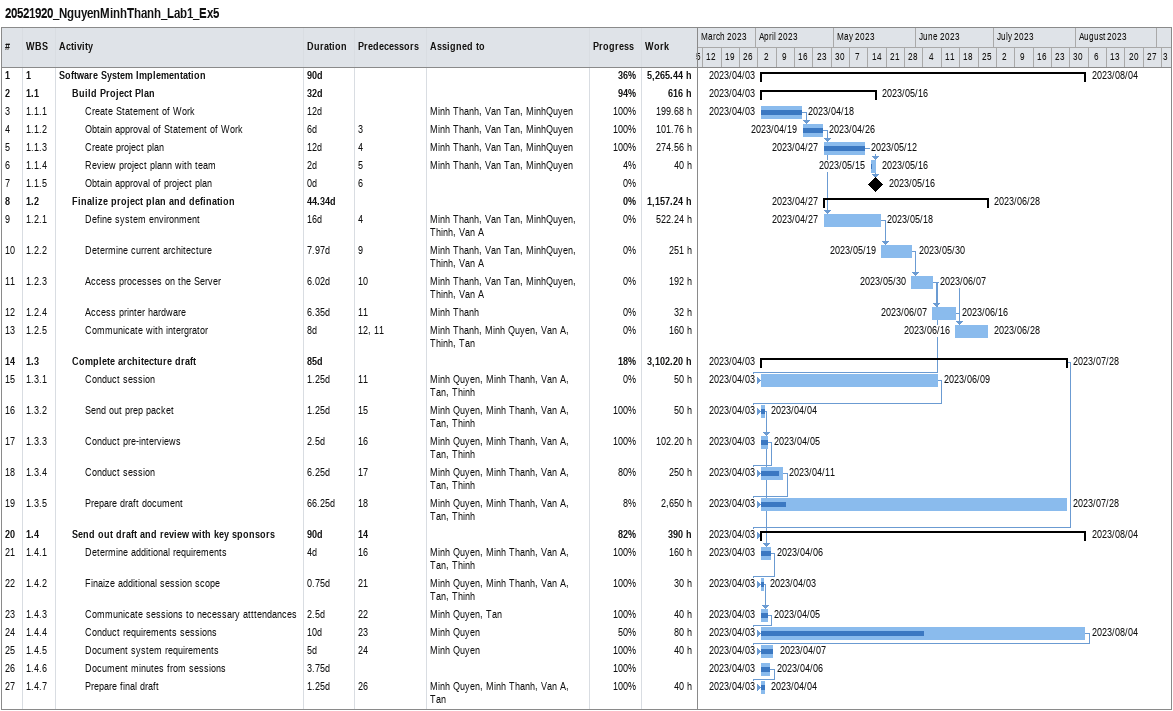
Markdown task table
20521920_NguyenMinhThanh_Lab1_Ex5

| ID | WBS | Task | Duration | Start | Finish | Predecessors | Resources | % complete | Work (h) |
|---|---|---|---|---|---|---|---|---|---|
| 1 | 1 | **Software System Implementation** | 90d | 2023-04-03 | 2023-08-04 |  |  | 36 | 5265.44 |
| 2 | 1.1 | **Build Project Plan** | 32d | 2023-04-03 | 2023-05-16 |  |  | 94 | 616 |
| 3 | 1.1.1 | Create Statement of Work | 12d | 2023-04-03 | 2023-04-18 |  | Minh Thanh, Van Tan, MinhQuyen | 100 | 199.68 |
| 4 | 1.1.2 | Obtain approval of Statement of Work | 6d | 2023-04-19 | 2023-04-26 | 3 | Minh Thanh, Van Tan, MinhQuyen | 100 | 101.76 |
| 5 | 1.1.3 | Create project plan | 12d | 2023-04-27 | 2023-05-12 | 4 | Minh Thanh, Van Tan, MinhQuyen | 100 | 274.56 |
| 6 | 1.1.4 | Review project plann with team | 2d | 2023-05-15 | 2023-05-16 | 5 | Minh Thanh, Van Tan, MinhQuyen | 4 | 40 |
| 7 | 1.1.5 | Obtain approval of project plan | 0d | 2023-05-16 | 2023-05-16 | 6 |  | 0 |  |
| 8 | 1.2 | **Finalize project plan and defination** | 44.34d | 2023-04-27 | 2023-06-28 |  |  | 0 | 1157.24 |
| 9 | 1.2.1 | Define system environment | 16d | 2023-04-27 | 2023-05-18 | 4 | Minh Thanh, Van Tan, MinhQuyen, Thinh, Van A | 0 | 522.24 |
| 10 | 1.2.2 | Determine current architecture | 7.97d | 2023-05-19 | 2023-05-30 | 9 | Minh Thanh, Van Tan, MinhQuyen, Thinh, Van A | 0 | 251 |
| 11 | 1.2.3 | Access processes on the Server | 6.02d | 2023-05-30 | 2023-06-07 | 10 | Minh Thanh, Van Tan, MinhQuyen, Thinh, Van A | 0 | 192 |
| 12 | 1.2.4 | Access printer hardware | 6.35d | 2023-06-07 | 2023-06-16 | 11 | Minh Thanh | 0 | 32 |
| 13 | 1.2.5 | Communicate with intergrator | 8d | 2023-06-16 | 2023-06-28 | 12, 11 | Minh Thanh, Minh Quyen, Van A, Thinh, Tan | 0 | 160 |
| 14 | 1.3 | **Complete architecture draft** | 85d | 2023-04-03 | 2023-07-28 |  |  | 18 | 3102.20 |
| 15 | 1.3.1 | Conduct session | 1.25d | 2023-04-03 | 2023-06-09 | 11 | Minh Quyen, Minh Thanh, Van A, Tan, Thinh | 0 | 50 |
| 16 | 1.3.2 | Send out prep packet | 1.25d | 2023-04-03 | 2023-04-04 | 15 | Minh Quyen, Minh Thanh, Van A, Tan, Thinh | 100 | 50 |
| 17 | 1.3.3 | Conduct pre-interviews | 2.5d | 2023-04-03 | 2023-04-05 | 16 | Minh Quyen, Minh Thanh, Van A, Tan, Thinh | 100 | 102.20 |
| 18 | 1.3.4 | Conduct session | 6.25d | 2023-04-03 | 2023-04-11 | 17 | Minh Quyen, Minh Thanh, Van A, Tan, Thinh | 80 | 250 |
| 19 | 1.3.5 | Prepare draft document | 66.25d | 2023-04-03 | 2023-07-28 | 18 | Minh Quyen, Minh Thanh, Van A, Tan, Thinh | 8 | 2650 |
| 20 | 1.4 | **Send out draft and review with key sponsors** | 90d | 2023-04-03 | 2023-08-04 | 14 |  | 82 | 390 |
| 21 | 1.4.1 | Determine additional requirements | 4d | 2023-04-03 | 2023-04-06 | 16 | Minh Quyen, Minh Thanh, Van A, Tan, Thinh | 100 | 160 |
| 22 | 1.4.2 | Finaize additional session scope | 0.75d | 2023-04-03 | 2023-04-03 | 21 | Minh Quyen, Minh Thanh, Van A, Tan, Thinh | 100 | 30 |
| 23 | 1.4.3 | Communicate sessions to necessary atttendances | 2.5d | 2023-04-03 | 2023-04-05 | 22 | Minh Quyen, Tan | 100 | 40 |
| 24 | 1.4.4 | Conduct requirements sessions | 10d | 2023-04-03 | 2023-08-04 | 23 | Minh Quyen | 50 | 80 |
| 25 | 1.4.5 | Document system requirements | 5d | 2023-04-03 | 2023-04-07 | 24 | Minh Quyen | 100 | 40 |
| 26 | 1.4.6 | Document minutes from sessions | 3.75d | 2023-04-03 | 2023-04-06 |  |  | 100 |  |
| 27 | 1.4.7 | Prepare final draft | 1.25d | 2023-04-03 | 2023-04-04 | 26 | Minh Quyen, Minh Thanh, Van A, Tan | 100 | 40 |
